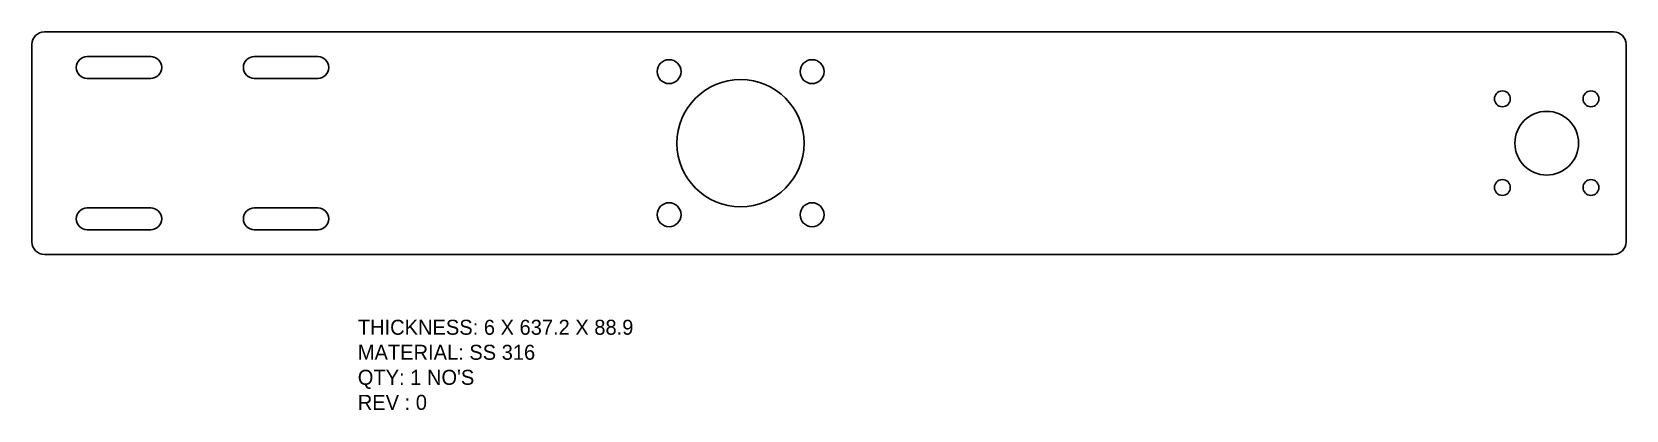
# Model space of a CAD drawing. Header units: inches. Extents: x 2334 to 2972, y -230 to -79.
import ezdxf

# ---------------------------------------------------------------- set-up
doc = ezdxf.new("R2010")
doc.units = ezdxf.units.IN
doc.header["$MEASUREMENT"] = 0
doc.layers.add('LaserCutting', color=3, linetype='Continuous')

msp = doc.modelspace()

# ---------------------------------------------------------------- linework, layer by layer
at = {"layer": 'LaserCutting'}
for p, q in [((2339.35, -78.54), (2966.55, -78.54)), ((2334.35, -162.44), (2334.35, -83.54)), ((2356.45, -88.39), (2381.85, -88.39)), ((2423.25, -88.39), (2448.65, -88.39)), ((2971.55, -83.54), (2971.55, -162.44)), ((2356.45, -97.14), (2381.85, -97.14)), ((2423.25, -97.14), (2448.65, -97.14)), ((2356.45, -148.84), (2381.85, -148.84)), ((2423.25, -148.84), (2448.65, -148.84)), ((2356.45, -157.59), (2381.85, -157.59)), ((2423.25, -157.59), (2448.65, -157.59)), ((2339.35, -167.44), (2966.55, -167.44))]:
    msp.add_line(p, q, dxfattribs=at)
for centre, radius in [((2589.02, -94.41), 4.78), ((2646.18, -94.41), 4.78), ((2617.6, -122.99), 25.43), ((2922.1, -105.29), 3.17), ((2957.5, -105.29), 3.17), ((2939.8, -122.99), 12.72), ((2922.1, -140.69), 3.17), ((2957.5, -140.69), 3.17), ((2589.02, -151.57), 4.78), ((2646.18, -151.57), 4.78)]:
    msp.add_circle(centre, radius, dxfattribs=at)
for centre, radius, start, end in [((2339.35, -83.54), 5, 90, 180), ((2966.55, -83.54), 5, 360, 90), ((2356.45, -92.77), 4.38, 90, 270), ((2381.85, -92.77), 4.38, 270, 90), ((2423.25, -92.77), 4.38, 90, 270), ((2448.65, -92.77), 4.38, 270, 90), ((2356.45, -153.22), 4.38, 90, 270), ((2381.85, -153.22), 4.38, 270, 90), ((2423.25, -153.22), 4.38, 90, 270), ((2448.65, -153.22), 4.38, 270, 90), ((2339.35, -162.44), 5, 180, 270), ((2966.55, -162.44), 5, 270, 0)]:
    msp.add_arc(centre, radius, start, end, dxfattribs=at)

# ---------------------------------------------------------------- texts
at = {"layer": 'LaserCutting', "insert": (2464.61, -193.53), "char_height": 6, "width": 174.5146, "attachment_point": 1}
msp.add_mtext("{\\fCentury Gothic|b0|i0|c0|p18;THICKNESS: 6 X 637.2 X 88.9\\PMATERIAL: SS 316\\PQTY: 1 NO'S\\PREV : 0}", dxfattribs=at)

doc.saveas('drawing.dxf')
